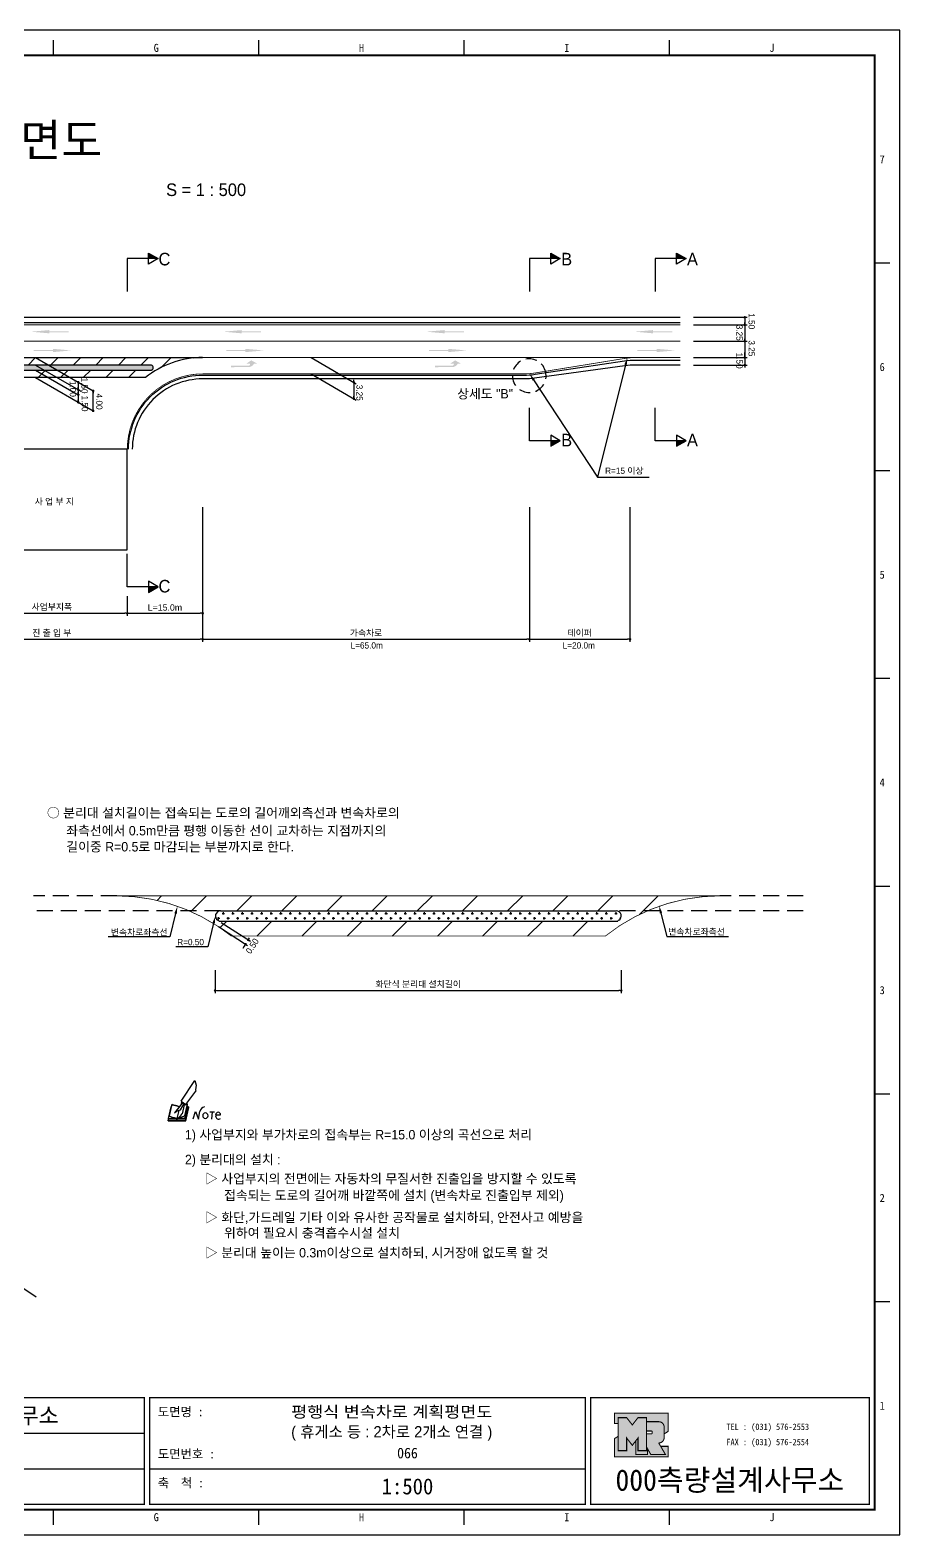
# Model space of a CAD drawing. Header units: millimetres. Extents: x 477 to 901, y -3 to 296.
# Drawn here: x 727.8 to 900.8, y -3.4 to 296 of the extents above; entities that cross this region are included whole.
import ezdxf
from ezdxf.enums import TextEntityAlignment as Align

# ---------------------------------------------------------------- set-up
doc = ezdxf.new("R2010")
doc.units = ezdxf.units.MM
doc.linetypes.add('HIDDEN', pattern=[9.525, 6.35, -3.175])
for name, color, linetype in [('CC-GSTR-0004', 4, 'Continuous'), ('CM-LANE-0030', 30, 'Continuous'), ('CZ-DIMT-0002', 7, 'Continuous'), ('CZ-LIN1-0007', 7, 'Continuous'), ('CZ-LIN2-0003', 3, 'Continuous'), ('CZ-LINE-0001', 7, 'Continuous'), ('CZ-TEXT-BOX0', 7, 'Continuous'), ('TITLE', 7, 'Continuous')]:
    doc.layers.add(name, color=color, linetype=linetype)
doc.styles.add('견고딕', font='arial.ttf')
doc.styles.add('돋움', font='')
doc.styles.add('돋음체', font='')
doc.styles.get('돋움').set_extended_font_data('Dotum')
doc.styles.get('돋음체').set_extended_font_data('DotumChe')

# ---------------------------------------------------------------- blocks, each defined once
blk = doc.blocks.new('note')
for p, q in [((0.85, 3.5), (3.53, 7.57)), ((3.53, 7.57), (3.8, 6.64)), ((3.8, 6.64), (3.69, 5.72)), ((1, 3.1), (0.75, 2.77)), ((0.85, 3.5), (1.8, 2.79)), ((1, 3.4), (0.85, 3.21)), ((0.85, 3.21), (1.52, 2.71)), ((1.8, 2.79), (3.74, 5.46)), ((3.69, 5.72), (3.74, 5.46)), ((-1.24, 2.36), (-1.77, 0)), ((-1.77, 0), (1.77, 0)), ((-1.77, 0), (-1.77, -0.3)), ((-1.53, 0.52), (-1.55, 0.54)), ((-1.01, 2.9), (-1.53, 0.52)), ((-1.48, 0.48), (-1.53, 0.52)), ((-1.43, 0.44), (-1.48, 0.48)), ((-1.38, 0.41), (-1.43, 0.44)), ((-1.33, 0.4), (-1.38, 0.41)), ((-1.27, 0.37), (-1.33, 0.4)), ((-1.22, 0.35), (-1.27, 0.37)), ((-1.13, 2.36), (-1.24, 2.36)), ((-1.17, 0.33), (-1.22, 0.35)), ((-1.12, 0.32), (-1.17, 0.33)), ((-1.02, 0.25), (-1.12, 0.32)), ((-0.97, 0.22), (-1.02, 0.25)), ((-1, 2.9), (-1.01, 2.9)), ((-0.98, 2.85), (-1, 2.9)), ((-0.95, 2.8), (-0.98, 2.85)), ((-0.93, 0.21), (-0.97, 0.22)), ((-0.9, 2.75), (-0.95, 2.8)), ((-0.88, 0.19), (-0.93, 0.21)), ((-0.85, 2.72), (-0.9, 2.75)), ((-0.8, 0.18), (-0.88, 0.19)), ((-0.79, 2.69), (-0.85, 2.72)), ((-0.75, 0.17), (-0.8, 0.18)), ((-0.74, 2.68), (-0.79, 2.69)), ((-0.7, 0.16), (-0.75, 0.17)), ((-0.69, 2.65), (-0.74, 2.68)), ((-0.64, 0.15), (-0.7, 0.16)), ((-0.64, 2.65), (-0.69, 2.65)), ((-0.59, 2.63), (-0.64, 2.65)), ((-0.58, 0.14), (-0.64, 0.15)), ((-0.54, 2.62), (-0.59, 2.63)), ((-0.53, 0.13), (-0.58, 0.14)), ((-0.48, 2.61), (-0.54, 2.62)), ((-0.48, 0.12), (-0.53, 0.13)), ((-0.43, 2.61), (-0.48, 2.61)), ((-0.43, 0.11), (-0.48, 0.12)), ((0.75, 2.77), (-0.46, 1.16)), ((0.37, 2.24), (-0.46, 1.16)), ((-0.46, 1.16), (-0.08, 1.47)), ((-0.38, 2.59), (-0.43, 2.61)), ((-0.38, 0.08), (-0.43, 0.11)), ((-0.33, 2.59), (-0.38, 2.59)), ((-0.29, 0.06), (-0.38, 0.08)), ((-0.27, 2.58), (-0.33, 2.59)), ((-0.23, 0.05), (-0.29, 0.06)), ((-0.22, 2.57), (-0.27, 2.58)), ((-0.16, 0.04), (-0.23, 0.05)), ((-0.17, 2.56), (-0.22, 2.57)), ((-0.12, 2.55), (-0.17, 2.56)), ((-0.11, 0.03), (-0.16, 0.04)), ((-0.07, 2.53), (-0.12, 2.55)), ((-0.04, 0.02), (-0.11, 0.03)), ((-0.08, 1.47), (0.72, 1.75)), ((-0.01, 2.51), (-0.07, 2.53)), ((-0.05, -0.3), (-0.05, 0)), ((0, 0), (-0.04, 0.02)), ((0.04, 2.5), (-0.01, 2.51)), ((0.37, 1.63), (0, 0)), ((0, 0), (1.6, 0.53)), ((0, 0), (1.65, 0.18)), ((0, 0.01), (0.06, 0.04)), ((0, -0.3), (0, 0)), ((0.09, 2.48), (0.04, 2.5)), ((0.05, -0.3), (0.05, 0)), ((0.06, 0.04), (0.11, 0.07)), ((0.14, 2.48), (0.09, 2.48)), ((0.11, 0.07), (0.16, 0.09)), ((0.2, 2.47), (0.14, 2.48)), ((0.16, 0.09), (0.21, 0.12)), ((0.26, 2.43), (0.18, 2.46)), ((0.21, 0.12), (0.27, 0.14)), ((0.34, 2.4), (0.26, 2.43)), ((0.27, 0.14), (0.36, 0.19)), ((0.45, 2.37), (0.34, 2.4)), ((0.36, 0.19), (0.41, 0.22)), ((0.41, 0.22), (0.46, 0.27)), ((0.46, 0.27), (0.51, 0.3)), ((0.51, 0.3), (0.56, 0.34)), ((0.56, 0.34), (0.6, 0.4)), ((0.6, 0.4), (0.64, 0.45)), ((0.64, 0.45), (0.67, 0.51)), ((0.67, 0.51), (0.74, 0.58)), ((0.72, 1.75), (1.16, 2.53)), ((0.74, 0.58), (0.79, 0.63)), ((0.79, 0.63), (0.83, 0.68)), ((0.83, 0.68), (0.86, 0.73)), ((0.86, 0.73), (0.89, 0.79)), ((0.89, 0.84), (0.92, 0.89)), ((0.89, 0.79), (0.89, 0.84)), ((0.92, 0.89), (0.96, 0.95)), ((0.96, 0.95), (1.01, 0.97)), ((1.47, 2.74), (1.01, 0.97)), ((1.16, 2.53), (1.37, 2.82)), ((2.13, 2.84), (1.44, 2.63)), ((1.52, 2.71), (1.66, 2.9)), ((1.6, 0.53), (2.13, 2.84)), ((1.65, 0.18), (2.19, 2.48)), ((1.77, 0), (2.3, 2.36)), ((1.77, -0.3), (2.3, 2.07)), ((1.77, -0.38), (2.3, 1.99)), ((1.77, -0.44), (2.3, 1.93)), ((1.77, 0), (1.77, -0.3)), ((2.19, 2.48), (2.04, 2.47)), ((2.3, 2.36), (2.16, 2.36)), ((2.3, 2.36), (2.3, 2.07)), ((3.21, -0.08), (3.68, 1.4)), ((3.68, 1.4), (4.26, -0.14)), ((4.26, -0.14), (4.56, 1.44)), ((6.55, 1.34), (7.46, 1.34)), ((7.01, 1.34), (6.87, -0.11)), ((7.71, 0.77), (7.71, 0.55)), ((7.71, 0.77), (8.67, 0.77)), ((-1.77, -0.3), (1.77, -0.3)), ((-1.77, -0.43), (-1.77, -0.3)), ((-1.77, -0.37), (1.77, -0.37)), ((-1.77, -0.43), (1.77, -0.43))]:
    blk.add_line(p, q)
for centre, major_axis, start_param, end_param in [((0.4, 2.31), (0.0702, 0.0702), 3.283946, 6.425539), ((5.68, 1.23), (-0.806, 0.806), -0.591174, 0.597824), ((5.66, 0.58), (-0.378, 0.378), 3.926991, 10.210176), ((8.3, 0.49), (0.422, 0.422), 2.265602, 4.634911), ((8.19, 0.77), (-0.342, 0.342), 3.926991, 7.068583)]:
    blk.add_ellipse(centre, major_axis=major_axis, ratio=1, start_param=start_param, end_param=end_param)
blk = doc.blocks.new('_Dot')
at = {"color": 0, "linetype": 'ByBlock', "lineweight": -2}
blk.add_line((-0.5, 0), (-1, 0), dxfattribs=at)
at = {"color": 0, "linetype": 'ByBlock', "const_width": 0.5}
blk.add_lwpolyline([(-0.25, 0, 1), (0.25, 0, 1)], format="xyb", close=True, dxfattribs=at)

msp = doc.modelspace()

# ---------------------------------------------------------------- hatches: boundary and pattern name
at = {"layer": 'CM-LANE-0030'}
h = msp.add_hatch(dxfattribs=at)
h.set_pattern_fill('ANSI31', color=256, style=0)
h.set_pattern_definition([(45, (-1971.508, -0.006), (-2.245064, 2.245064), [])])
h.paths.add_polyline_path([(592.12, 230.82, -0.170323), (603.52, 226.82), (750.72, 226.82, -0.170323), (762.12, 230.82)])
h.paths.add_polyline_path([(751.8, 229.32, -0.750696), (752.07, 228.39, 0.001926), (751.95, 228.32), (602.29, 228.32, 0.001926), (602.17, 228.39, -0.750696), (602.44, 229.32)], flags=16)
h = msp.add_hatch(dxfattribs=at)
h.set_pattern_fill('ANSI31', color=256, scale=2, style=0)
h.set_pattern_definition([(45, (-560.8324, -337.924), (-4.490128, 4.490128), [])])
h.paths.add_polyline_path([(745.02, 123.72, -0.170323), (767.82, 115.72), (842.21, 115.72, -0.170323), (865.02, 123.72)])
h.paths.add_polyline_path([(844.38, 120.72, -0.750696), (844.91, 118.88, 0.001926), (844.67, 118.72), (765.37, 118.72, 0.001926), (765.12, 118.88, -0.750696), (765.66, 120.72)], flags=16)
at = {"layer": 'CZ-LIN1-0007'}
for points in [[(731.62, 236.28), (731.62, 236.06), (735.44, 236.06), (735.44, 235.85), (731.62, 235.85), (731.62, 235.63), (727.97, 235.96)], [(769.91, 236.28), (769.91, 236.06), (773.73, 236.06), (773.73, 235.85), (769.91, 235.85), (769.91, 235.63), (766.26, 235.96)], [(810.25, 236.28), (810.25, 236.06), (814.08, 236.06), (814.08, 235.85), (810.25, 235.85), (810.25, 235.63), (806.6, 235.96)], [(851.7, 236.28), (851.7, 236.06), (855.52, 236.06), (855.52, 235.85), (851.7, 235.85), (851.7, 235.63), (848.05, 235.96)], [(732.35, 232.55), (732.35, 232.33), (728.53, 232.33), (728.53, 232.12), (732.35, 232.12), (732.35, 231.9), (736, 232.23)], [(770.64, 232.55), (770.64, 232.33), (766.82, 232.33), (766.82, 232.12), (770.64, 232.12), (770.64, 231.9), (774.29, 232.23)], [(810.99, 232.55), (810.99, 232.33), (807.16, 232.33), (807.16, 232.12), (810.99, 232.12), (810.99, 231.9), (814.64, 232.23)], [(852.43, 232.55), (852.43, 232.33), (848.61, 232.33), (848.61, 232.12), (852.43, 232.12), (852.43, 231.9), (856.08, 232.23)], [(771.31, 228.92, 0.267976), (772.34, 229.61), (772.97, 229.61), (771.79, 230.26), (770.85, 229.62), (771.54, 229.61, -0.504994), (771.23, 229.19), (767.77, 229.17), (767.77, 228.9)], [(811.84, 228.92, 0.267976), (812.87, 229.61), (813.5, 229.61), (812.33, 230.26), (811.39, 229.62), (812.08, 229.61, -0.504994), (811.77, 229.19), (808.31, 229.17), (808.31, 228.9)]]:
    msp.add_hatch(color=256, dxfattribs=at).paths.add_polyline_path(points)
at = {"layer": 'CZ-LIN2-0003'}
h = msp.add_hatch(dxfattribs=at)
h.set_pattern_fill('CROSS', color=256, scale=0.075, style=0)
h.set_pattern_definition([(0, (-1971.5079, -0.0059), (0.47625, 0.47625), [0.238125, -0.714375]), (90, (-1971.3888, -0.125), (-0.47625, 0.47625), [0.238125, -0.714375])])
h.paths.add_polyline_path([(751.95, 228.32, -0.001926), (752.07, 228.39, 0.750696), (751.8, 229.32), (602.44, 229.32, 0.750696), (602.17, 228.39, -0.001926), (602.29, 228.32)])
h = msp.add_hatch(dxfattribs=at)
h.set_pattern_fill('CROSS', color=256, scale=0.15, style=0)
h.set_pattern_definition([(0, (-560.8324, -337.9238), (0.9525, 0.9525), [0.47625, -1.42875]), (90, (-560.5943, -338.162), (-0.9525, 0.9525), [0.47625, -1.42875])])
h.paths.add_polyline_path([(765.66, 120.72, 0.750696), (765.12, 118.88, -0.001926), (765.37, 118.72), (844.67, 118.72, -0.001926), (844.91, 118.88, 0.750696), (844.38, 120.72)])
at = {"layer": 'CZ-LINE-0001'}
for points in [[(751.36, 251.58), (751.36, 250.49), (753.26, 250.49)], [(831.36, 251.58), (831.36, 250.49), (833.26, 250.49)], [(856.38, 251.58), (856.38, 250.49), (858.28, 250.49)], [(833.26, 214.27), (831.36, 214.27), (831.36, 213.17)], [(858.28, 214.27), (856.38, 214.27), (856.38, 213.17)], [(753.26, 185.2), (751.36, 185.2), (751.36, 184.1)]]:
    msp.add_hatch(color=256, dxfattribs=at).paths.add_polyline_path(points)
at = {"layer": 'TITLE', "ltscale": 150}
h = msp.add_hatch(color=8, dxfattribs=at)
edge = h.paths.add_edge_path()
edge.add_line((854.72, 20.82), (844.06, 20.82))
edge.add_line((844.06, 20.82), (844.06, 18.74))
edge.add_line((844.06, 18.74), (844.76, 18.74))
edge.add_line((844.76, 18.74), (844.76, 19.91))
edge.add_line((844.76, 19.91), (846.46, 19.91))
edge.add_line((846.46, 19.91), (847.58, 18.46))
edge.add_line((847.58, 18.46), (848.71, 19.91))
edge.add_line((848.71, 19.91), (850.4, 19.91))
edge.add_line((850.4, 19.91), (850.4, 19.11))
edge.add_line((850.4, 19.11), (852.84, 19.11))
edge.add_arc((852.84, 18.05), 1.07, 0, 90, ccw=False)
edge.add_line((853.91, 18.05), (853.91, 16.68))
edge.add_line((853.91, 16.68), (854.72, 17.19))
edge.add_line((854.72, 17.19), (854.72, 20.82))
h.paths.add_polyline_path([(848.27, 15.29), (847.58, 14.41), (846.46, 15.86), (846.46, 13.35), (844.76, 13.35), (844.76, 16.2), (844.06, 15.76), (844.06, 12.13), (854.72, 12.13), (854.72, 14.21), (853.23, 14.21), (854.18, 12.56), (851.28, 12.56), (850.58, 13.77), (850.58, 12.56), (848.27, 12.56)])
msp.add_hatch(color=5, dxfattribs=at).paths.add_polyline_path([(850.4, 19.91), (848.71, 19.91), (847.58, 18.46), (846.46, 19.91), (844.76, 19.91), (844.76, 13.35), (846.46, 13.35), (846.46, 15.86), (847.58, 14.41), (848.71, 15.86), (848.71, 13.35), (850.4, 13.35)])
h = msp.add_hatch(color=161, dxfattribs=at)
edge = h.paths.add_edge_path()
edge.add_arc((852.84, 18.05), 1.07, 360, 450)
edge.add_line((852.84, 19.11), (850.4, 19.11))
edge.add_line((850.4, 19.11), (850.4, 17.26))
edge.add_line((850.4, 17.26), (851.4, 17.26))
edge.add_arc((851.4, 17.15), 0.113, 0, 90, ccw=False)
edge.add_line((851.51, 17.15), (851.51, 16.84))
edge.add_arc((851.4, 16.84), 0.113, 270, 360, ccw=False)
edge.add_line((851.4, 16.72), (850.4, 16.72))
edge.add_line((850.4, 16.72), (850.4, 13.35))
edge.add_line((850.4, 13.35), (848.71, 13.35))
edge.add_line((848.71, 13.35), (848.71, 15.86))
edge.add_line((848.71, 15.86), (848.27, 15.29))
edge.add_line((848.27, 15.29), (848.27, 12.56))
edge.add_line((848.27, 12.56), (850.58, 12.56))
edge.add_line((850.58, 12.56), (850.58, 13.77))
edge.add_line((850.58, 13.77), (851.28, 12.56))
edge.add_line((851.28, 12.56), (854.18, 12.56))
edge.add_line((854.18, 12.56), (852.84, 14.87))
edge.add_arc((852.84, 15.94), 1.07, 270, 360)
edge.add_line((853.91, 15.94), (853.91, 18.05))

# ---------------------------------------------------------------- linework, layer by layer
at = {"color": 0, "linetype": 'ByBlock', "lineweight": -2}
for p, q in [((869.95, 238.57), (869.95, 238.32)), ((869.95, 237.57), (869.95, 237.82)), ((869.95, 237.07), (869.95, 236.82)), ((869.95, 234.32), (869.95, 234.57)), ((869.95, 233.82), (869.95, 233.57)), ((869.95, 231.07), (869.95, 231.32)), ((869.95, 231.07), (869.95, 231.32)), ((869.95, 229.07), (869.95, 228.82)), ((869.95, 229.07), (869.95, 228.82)), ((737.38, 225.66), (737.38, 225.41)), ((737.38, 224.66), (737.38, 224.91)), ((792.17, 226.16), (792.17, 226.41)), ((792.17, 225.66), (792.17, 225.41)), ((737.38, 224.16), (737.38, 223.91)), ((737.38, 223.66), (737.38, 223.91)), ((737.38, 222.16), (737.38, 222.41)), ((740.34, 223.95), (740.34, 223.7)), ((792.17, 222.91), (792.17, 223.16)), ((740.34, 220.45), (740.34, 220.7)), ((770.51, 113.91), (770.38, 113.7)), ((771.33, 115.17), (771.46, 115.38))]:
    msp.add_line(p, q, dxfattribs=at)
at = {"color": 0, "linetype": 'ByBlock', "const_width": 0.25}
for points in [[(869.95, 238.69, 1), (869.95, 238.94, 1)], [(869.95, 237.19, 1), (869.95, 237.44, 1)], [(869.95, 237.44, 1), (869.95, 237.19, 1)], [(869.95, 233.94, 1), (869.95, 234.19, 1)], [(869.95, 234.19, 1), (869.95, 233.94, 1)], [(869.95, 230.94, 1), (869.95, 230.69, 1)], [(869.95, 230.94, 1), (869.95, 230.69, 1)], [(869.95, 229.19, 1), (869.95, 229.44, 1)], [(869.95, 229.19, 1), (869.95, 229.44, 1)], [(737.38, 225.79, 1), (737.38, 226.04, 1)], [(737.38, 224.29, 1), (737.38, 224.54, 1)], [(737.38, 224.54, 1), (737.38, 224.29, 1)], [(792.17, 226.04, 1), (792.17, 225.79, 1)], [(792.17, 225.79, 1), (792.17, 226.04, 1)], [(737.38, 223.54, 1), (737.38, 223.29, 1)], [(737.38, 222.04, 1), (737.38, 221.79, 1)], [(740.34, 224.08, 1), (740.34, 224.33, 1)], [(792.17, 222.79, 1), (792.17, 222.54, 1)], [(740.34, 220.33, 1), (740.34, 220.08, 1)], [(770.58, 114.01, 1), (770.72, 114.22, 1)], [(771.26, 115.06, 1), (771.12, 114.85, 1)]]:
    msp.add_lwpolyline(points, format="xyb", close=True, dxfattribs=at)
at = {"layer": 'CC-GSTR-0004'}
for points in [[(542.12, 238.82), (857.12, 238.82)], [(542.12, 237.82), (857.12, 237.82)]]:
    msp.add_lwpolyline(points, dxfattribs=at)
for points in [[(747.37, 212.57, -0.414214), (762.12, 227.32), (826, 227.32), (826, 227.32, 0.03724), (828.23, 227.48), (846.01, 230.15), (846.01, 230.15, -0.03724), (848.24, 230.32), (848.24, 230.32), (857.12, 230.32)], [(857.12, 229.32), (848.15, 229.32, 0.034174), (846.1, 229.18), (828.14, 226.71, -0.034174), (826.09, 226.57), (826.09, 226.57), (762.12, 226.57, 0.414214), (748.12, 212.57)]]:
    msp.add_lwpolyline(points, format="xyb", dxfattribs=at)
at = {"layer": 'CM-LANE-0030'}
for p, q in [((592.12, 230.82), (762.12, 230.82)), ((750.72, 226.82), (603.52, 226.82))]:
    msp.add_line(p, q, dxfattribs=at)
at = {"layer": 'CM-LANE-0030', "const_width": 0.15}
msp.add_lwpolyline([(542.12, 234.07), (857.12, 234.07)], dxfattribs=at)
msp.add_lwpolyline([(842.21, 115.72), (767.82, 115.72, 0.170323), (745.02, 123.72), (865.02, 123.72, 0.170323)], format="xyb", close=True, dxfattribs=at)
at = {"layer": 'CM-LANE-0030'}
msp.add_arc((762.12, 212.57), 18.25, 90, 128.6641, dxfattribs=at)
at = {"layer": 'CZ-LIN1-0007'}
msp.add_line((828.31, 227.76), (828.31, 227.76), dxfattribs=at)
at = {"layer": 'CZ-LIN1-0007', "const_width": 0.15}
for points in [[(542.12, 237.32), (857.12, 237.32)], [(762.12, 230.82), (805.22, 230.82)]]:
    msp.add_lwpolyline(points, dxfattribs=at)
msp.add_lwpolyline([(857.12, 230.82), (848.33, 230.82), (848.33, 230.82, 0.040295), (845.92, 230.62), (845.92, 230.62), (828.31, 227.76, -0.040295), (825.91, 227.57), (762.12, 227.57, 0.414214), (747.12, 212.57)], format="xyb", dxfattribs=at)
at = {"layer": 'CZ-LIN1-0007', "linetype": 'HIDDEN', "const_width": 0.15}
msp.add_lwpolyline([(805.22, 230.82), (848.33, 230.82)], dxfattribs=at)
at = {"layer": 'CZ-LIN2-0003'}
for p, q in [((765.66, 120.72), (844.38, 120.72)), ((765.37, 118.72), (844.67, 118.72)), ((716.81, 52.08), (729.01, 43.95))]:
    msp.add_line(p, q, dxfattribs=at)
msp.add_lwpolyline([(602.29, 228.32), (751.95, 228.32, -0.001926), (752.07, 228.39, 0.750696), (751.8, 229.32), (602.44, 229.32, 0.750696), (602.17, 228.39, -0.001926)], format="xyb", close=True, dxfattribs=at)
msp.add_lwpolyline([(747.12, 212.57), (717.12, 212.57), (717.12, 192.57), (747.12, 192.57)], close=True, dxfattribs=at)
for points in [[(765.37, 118.72, 0.001926), (765.12, 118.88, 0.001926)], [(844.91, 118.88, 0.001926), (844.67, 118.72)]]:
    msp.add_lwpolyline(points, format="xyb", dxfattribs=at)
for centre, start, end in [((765.66, 119.72), 90, 237.5816), ((844.38, 119.72), 302.4184, 90)]:
    msp.add_arc(centre, 1, start, end, dxfattribs=at)
at = {"layer": 'CZ-LINE-0001'}
for p, q in [((751.36, 249.39), (751.36, 251.58)), ((751.36, 251.58), (753.26, 250.49)), ((831.36, 249.39), (831.36, 251.58)), ((831.36, 251.58), (833.26, 250.49)), ((856.38, 249.39), (856.38, 251.58)), ((856.38, 251.58), (858.28, 250.49)), ((753.26, 250.49), (747.12, 250.49)), ((747.12, 250.49), (747.12, 243.94)), ((753.26, 250.49), (751.36, 249.39)), ((833.26, 250.49), (827.12, 250.49)), ((827.12, 250.49), (827.12, 243.94)), ((833.26, 250.49), (831.36, 249.39)), ((858.28, 250.49), (852.14, 250.49)), ((852.14, 250.49), (852.14, 243.94)), ((858.28, 250.49), (856.38, 249.39)), ((859.72, 238.82), (870.45, 238.82)), ((859.72, 237.32), (870.45, 237.32)), ((859.72, 237.32), (870.45, 237.32)), ((869.95, 238.32), (869.95, 229.32)), ((859.72, 234.07), (870.45, 234.07)), ((859.72, 234.07), (870.45, 234.07)), ((728.89, 230.82), (740.34, 224.2)), ((783.67, 230.82), (792.67, 225.62)), ((859.72, 230.82), (870.45, 230.82)), ((859.72, 230.82), (870.45, 230.82)), ((869.95, 231.32), (869.95, 231.82)), ((728.89, 229.32), (737.88, 224.12)), ((728.89, 228.32), (737.38, 223.41)), ((783.67, 227.57), (792.67, 222.37)), ((859.72, 229.32), (870.45, 229.32)), ((859.72, 229.32), (870.45, 229.32)), ((728.89, 226.82), (740.34, 220.2)), ((737.38, 225.41), (737.38, 221.91)), ((792.17, 225.41), (792.17, 222.41)), ((740.34, 220.2), (740.34, 224.2)), ((827.12, 214.27), (827.12, 220.81)), ((852.14, 214.27), (852.14, 220.81)), ((833.26, 214.27), (827.12, 214.27)), ((833.26, 214.27), (831.36, 215.36)), ((831.36, 215.36), (831.36, 213.17)), ((831.36, 213.17), (833.26, 214.27)), ((858.28, 214.27), (852.14, 214.27)), ((858.28, 214.27), (856.38, 215.36)), ((856.38, 215.36), (856.38, 213.17)), ((856.38, 213.17), (858.28, 214.27)), ((840.65, 207.05), (850.92, 207.05)), ((762.12, 201.05), (762.12, 174.27)), ((827.12, 201.05), (827.12, 174.27)), ((827.12, 201.05), (827.12, 174.27)), ((847.12, 201.05), (847.12, 174.27)), ((747.12, 185.2), (747.12, 191.74)), ((753.26, 185.2), (751.36, 186.3)), ((751.36, 186.3), (751.36, 184.1)), ((753.26, 185.2), (747.12, 185.2)), ((747.12, 183.33), (747.12, 179.45)), ((747.12, 183.33), (747.12, 179.45)), ((751.36, 184.1), (753.26, 185.2)), ((762.12, 183.33), (762.12, 174.27)), ((762.12, 183.33), (762.12, 179.45)), ((717.62, 179.95), (746.62, 179.95)), ((747.62, 179.95), (761.62, 179.95)), ((702.62, 174.77), (761.62, 174.77)), ((762.62, 174.77), (826.62, 174.77)), ((827.62, 174.77), (846.62, 174.77)), ((765.24, 117.61), (771.07, 113.85)), ((765.79, 118.45), (771.61, 114.69)), ((770.38, 113.7), (770.11, 113.28)), ((764.59, 108.93), (764.59, 104.39)), ((845.38, 108.93), (845.38, 104.39)), ((765.09, 104.89), (844.88, 104.89))]:
    msp.add_line(p, q, dxfattribs=at)
at = {"layer": 'CZ-LINE-0001', "linetype": 'HIDDEN', "ltscale": 0.35}
msp.add_line((830.4, 227.6), (830.4, 227.6), dxfattribs=at)
at = {"layer": 'CZ-LINE-0001', "linetype": 'HIDDEN', "ltscale": 0.5}
for p, q in [((745.02, 123.72), (728.49, 123.72)), ((881.54, 123.72), (865.02, 123.72)), ((765.66, 120.72), (728.49, 120.72)), ((881.54, 120.72), (844.38, 120.72))]:
    msp.add_line(p, q, dxfattribs=at)
at = {"layer": 'CZ-LINE-0001'}
for points in [[(846.24, 229.36), (840.65, 207.05)], [(827.94, 226.36), (840.65, 207.05)], [(756.74, 120.21), (755.56, 115.54), (743.33, 115.54)], [(764.29, 118.27), (763.12, 113.6), (756.78, 113.6)]]:
    msp.add_lwpolyline(points, dxfattribs=at)
at = {"layer": 'CZ-LINE-0001', "extrusion": (0, 0, -1)}
msp.add_lwpolyline([(-853.28, 120.31), (-854.45, 115.65), (-866.68, 115.65)], dxfattribs=at)
at = {"layer": 'CZ-LINE-0001', "linetype": 'HIDDEN', "ltscale": 0.35}
msp.add_arc((827.08, 227.21), 3.35, 6.7667, 6.749, dxfattribs=at)
at = {"layer": 'CZ-LINE-0001'}
for points in [[(846, 229.42), (846.6, 230.82), (846.48, 229.3)], [(827.73, 226.23), (827.12, 227.62), (828.15, 226.5)], [(756.49, 120.27), (757.1, 121.66), (756.98, 120.15)], [(764.05, 118.33), (764.66, 119.72), (764.53, 118.21)]]:
    msp.add_solid(points, dxfattribs=at)
at = {"layer": 'CZ-LINE-0001', "extrusion": (0, 0, -1)}
msp.add_solid([(-853.52, 120.37), (-852.91, 121.77), (-853.03, 120.25)], dxfattribs=at)
at = {"layer": 'TITLE', "color": 7, "linetype": 'Continuous'}
for p, q in [((732.47, 290.92), (732.47, 293.95)), ((773.3, 290.92), (773.3, 293.95)), ((814.12, 290.92), (814.12, 293.95)), ((854.95, 290.92), (854.95, 293.95)), ((898.8, 249.59), (895.77, 249.59)), ((898.8, 208.26), (895.77, 208.26)), ((898.8, 166.94), (895.77, 166.94)), ((898.8, 125.61), (895.77, 125.61)), ((898.8, 84.28), (895.77, 84.28)), ((898.8, 42.95), (895.77, 42.95)), ((732.47, -1.4), (732.47, 1.62)), ((773.3, -1.4), (773.3, 1.62)), ((814.12, -1.4), (814.12, 1.62)), ((854.95, -1.4), (854.95, 1.62))]:
    msp.add_line(p, q, dxfattribs=at)
at = {"layer": 'TITLE', "ltscale": 150}
for p, q in [((663.93, 16.83), (750.54, 16.83)), ((663.93, 9.76), (750.54, 9.76)), ((751.6, 9.76), (838.21, 9.76))]:
    msp.add_line(p, q, dxfattribs=at)
at = {"layer": 'TITLE'}
msp.add_line((895.88, 1.62), (487.02, 1.62), dxfattribs=at)
msp.add_lwpolyline([(477.45, -3.41), (900.81, -3.41), (900.81, 295.96), (477.45, 295.96)], close=True, dxfattribs=at)
at = {"layer": 'TITLE', "linetype": 'Continuous', "const_width": 0.403}
msp.add_lwpolyline([(487.53, 1.62), (487.53, 290.92), (895.77, 290.92), (895.77, 1.62)], close=True, dxfattribs=at)
at = {"layer": 'TITLE', "ltscale": 150}
for points, const_width in [([(750.54, 2.68), (663.93, 2.68), (663.93, 23.9), (750.54, 23.9)], 0.265), ([(751.6, 23.9), (838.21, 23.9), (838.21, 2.68), (751.6, 2.68)], 0.265), ([(894.71, 23.9), (894.71, 2.68), (839.27, 2.68), (839.27, 23.9), (894.71, 23.9)], 0.265), ([(850.4, 19.91), (848.71, 19.91), (847.58, 18.46), (846.46, 19.91), (844.76, 19.91), (844.76, 13.35), (846.46, 13.35), (846.46, 15.86), (847.58, 14.41), (848.71, 15.86), (848.71, 13.35), (850.4, 13.35)], 0.212), ([(848.27, 15.29), (847.58, 14.41), (846.46, 15.86), (846.46, 13.35), (844.76, 13.35), (844.76, 16.2), (844.06, 15.76), (844.06, 12.13), (854.72, 12.13), (854.72, 14.21), (853.23, 14.21), (854.18, 12.56), (851.28, 12.56), (850.58, 13.77), (850.58, 12.56), (848.27, 12.56)], 0.212)]:
    msp.add_lwpolyline(points, close=True, dxfattribs=dict(at, const_width=const_width))
at = {"layer": 'TITLE', "ltscale": 150, "const_width": 0.212}
for points in [[(854.72, 20.82), (844.06, 20.82), (844.06, 18.74), (844.76, 18.74), (844.76, 19.91), (846.46, 19.91), (847.58, 18.46), (848.71, 19.91), (850.4, 19.91), (850.4, 19.11), (852.84, 19.11, -0.414214), (853.91, 18.05), (853.91, 16.68), (854.72, 17.19)], [(853.91, 18.05, 0.414214), (852.84, 19.11), (850.4, 19.11), (850.4, 17.26), (851.4, 17.26, -0.414214), (851.51, 17.15), (851.51, 16.84, -0.414214), (851.4, 16.72), (850.4, 16.72), (850.4, 13.35), (848.71, 13.35), (848.71, 15.86), (848.27, 15.29), (848.27, 12.56), (850.58, 12.56), (850.58, 13.77), (851.28, 12.56), (854.18, 12.56), (852.84, 14.87, 0.414214), (853.91, 15.94)]]:
    msp.add_lwpolyline(points, format="xyb", close=True, dxfattribs=at)

# ---------------------------------------------------------------- block references
at = {"layer": 'CZ-LINE-0001', "xscale": 0.5, "yscale": 0.5, "zscale": 0.5}
for p in [(747.12, 179.95), (762.12, 179.95), (762.12, 174.77), (827.12, 174.77), (847.12, 174.77), (845.38, 104.89)]:
    msp.add_blockref('_Dot', p, dxfattribs=at)
at = {"layer": 'CZ-LINE-0001', "xscale": 0.5, "yscale": 0.5, "zscale": 0.5, "rotation": 180}
for p in [(747.12, 179.95), (762.12, 174.77), (827.12, 174.77), (764.59, 104.89)]:
    msp.add_blockref('_Dot', p, dxfattribs=at)
at = {"layer": 'CZ-TEXT-BOX0'}
msp.add_blockref('note', (757, 79.41), dxfattribs=at)

# ---------------------------------------------------------------- texts
at = {"layer": 'CZ-DIMT-0002', "style": '돋움'}
for s, height, p in [('C', 2.5, (754.52, 250.4)), ('B', 2.5, (834.52, 250.4)), ('A', 2.5, (859.54, 250.4)), ('상세도 "B"', 1.875, (818.3, 223.61)), ('B', 2.5, (834.52, 214.4)), ('A', 2.5, (859.54, 214.4)), ('R=15 이상', 1.25, (845.99, 208.31)), ('사 업 부 지', 1.25, (732.61, 202.16)), ('C', 2.5, (754.52, 185.33)), ('L=65.0m', 1.25, (794.75, 173.55)), ('L=20.0m', 1.25, (836.94, 173.55))]:
    msp.add_text(s, height=height, dxfattribs=at).set_placement(p, align=Align.MIDDLE_CENTER)
for s, p in [('1.50', (870.7, 239.63)), ('3.25', (868.27, 237.35)), ('3.25', (870.7, 234.24)), ('1.50', (868.27, 231.8))]:
    msp.add_text(s, height=1.25, rotation=270, dxfattribs=at).set_placement(p)
for s, p in [('○ 분리대 설치길이는 접속되는 도로의 길어깨외측선과 변속차로의', (731.14, 140.25)), ('좌측선에서 0.5m만큼 평행 이동한 선이 교차하는 지점까지의', (734.99, 136.69)), ('길이중 R=0.5로 마감되는 부분까지로 한다.', (734.99, 133.49)), ('1) 사업부지와 부가차로의 접속부는 R=15.0 이상의 곡선으로 처리', (758.6, 76.21)), ('2) 분리대의 설치 :', (758.6, 71.27)), ('▷ 사업부지의 전면에는 자동차의 무질서한 진출입을 방지할 수 있도록', (762.59, 67.47)), ('접속되는 도로의 길어깨 바깥쪽에 설치 (변속차로 진출입부 제외)', (766.37, 64.15)), ('▷ 화단,가드레일 기타 이와 유사한 공작물로 설치하되, 안전사고 예방을', (762.59, 59.75)), ('위하여 필요시 충격흡수시설 설치', (766.37, 56.68)), ('▷ 분리대 높이는 0.3m이상으로 설치하되, 시거장애 없도록 할 것', (762.59, 52.73))]:
    msp.add_text(s, height=1.875, dxfattribs=at).set_placement(p, align=Align.MIDDLE_LEFT)
for s, p in [('변속차로좌측선', (743.87, 115.86)), ('변속차로좌측선', (854.73, 115.96)), ('R=0.50', (757.06, 113.91))]:
    msp.add_text(s, height=1.25, dxfattribs=at).set_placement(p)
at = {"layer": 'CZ-DIMT-0002', "char_height": 1.25, "attachment_point": 5, "style": '돋움'}
for s, insert, rotation in [('1.00', (736.31, 224.58), 270), ('1.50', (738.63, 225.25), 270), ('3.25', (793.32, 223.81), 270), ('1.50', (738.67, 221.67), 270), ('4.00', (741.56, 222.05), 270), ('\\A1;0.50', (771.99, 113.74), 57.1401)]:
    msp.add_mtext(s, dxfattribs=dict(at, insert=insert, rotation=rotation))
at = {"layer": 'CZ-LINE-0001', "char_height": 1.25, "attachment_point": 5, "style": '돋움'}
for s, insert in [('\\A1;사업부지폭', (732.12, 181.14)), ('\\A1;{\\fArial|b0|i0|c0|p32;L=15.0m}', (754.62, 181.08)), ('\\A1;진 출 입 부', (732.12, 175.97)), ('\\A1;가속차로', (794.62, 175.97)), ('\\A1;테이퍼', (837.12, 175.97)), ('\\A1;화단식 분리대 설치길이', (804.98, 106.09))]:
    msp.add_mtext(s, dxfattribs=dict(at, insert=insert))
at = {"layer": 'TITLE', "color": 3, "linetype": 'Continuous', "style": '돋음체'}
for s, p in [('G', (752.89, 292.43)), ('H', (793.71, 292.43)), ('I', (834.53, 292.43)), ('J', (875.36, 292.43)), ('7', (897.28, 270.26)), ('6', (897.28, 228.93)), ('5', (897.28, 187.61)), ('4', (897.28, 146.28)), ('3', (897.28, 104.95)), ('2', (897.28, 63.62)), ('1', (897.28, 22.29)), ('G', (752.89, 0.11)), ('H', (793.71, 0.11)), ('I', (834.53, 0.11)), ('J', (875.36, 0.11))]:
    msp.add_text(s, height=1.59, dxfattribs=at).set_placement(p, align=Align.MIDDLE)
at = {"layer": 'TITLE', "style": '돋움'}
msp.add_text('평행식 변속차로 계획평면도', height=6.5, dxfattribs=at).set_placement((690.86, 274.05), align=Align.MIDDLE_CENTER)
msp.add_text('S = 1 : 500', height=2.5, dxfattribs=at).set_placement((754.85, 264.2), align=Align.MIDDLE_LEFT)
at = {"layer": 'TITLE', "color": 7, "linetype": 'Continuous', "style": '견고딕'}
msp.add_text('00 국토 관리 사무소', height=3.1832, dxfattribs=at).set_placement((715.19, 20.37), align=Align.MIDDLE)
at = {"layer": 'TITLE', "style": '돋음체'}
for s, p in [('도면명 :', (753.19, 20.19)), ('도면번호 :', (753.19, 11.8)), ('축  척 :', (753.19, 6.04))]:
    msp.add_text(s, height=1.804, dxfattribs=at).set_placement(p)
at = {"layer": 'TITLE', "style": '돋움'}
for s, width, p, p2 in [('평행식 변속차로 계획평면도', 1.010039, (779.73, 19.94), (819.73, 19.94)), ('( 휴게소 등 : 2차로 2개소 연결 )', 0.876755, (779.73, 15.98), (819.73, 15.98))]:
    msp.add_text(s, height=2.25, dxfattribs=dict(at, width=width)).set_placement(p, p2, align=Align.FIT)
at = {"layer": 'TITLE', "color": 180, "style": '돋음체'}
for s, p in [('TEL : (031) 576-2553', (866.29, 17.46)), ('FAX : (031) 576-2554', (866.29, 14.43))]:
    msp.add_text(s, height=1.2733, dxfattribs=at).set_placement(p)
at = {"layer": 'TITLE', "linetype": 'Continuous', "style": '돋음체'}
for s, height, p in [('066', 2.122, (802.86, 12.86)), ('1:500', 3.183, (802.86, 6.22))]:
    msp.add_text(s, height=height, dxfattribs=at).set_placement(p, align=Align.MIDDLE)
at = {"layer": 'TITLE', "color": 180, "style": '돋음체'}
msp.add_text('000측량설계사무소', height=4.244, dxfattribs=at).set_placement((866.99, 5.37), align=Align.CENTER)

doc.saveas('drawing.dxf')
